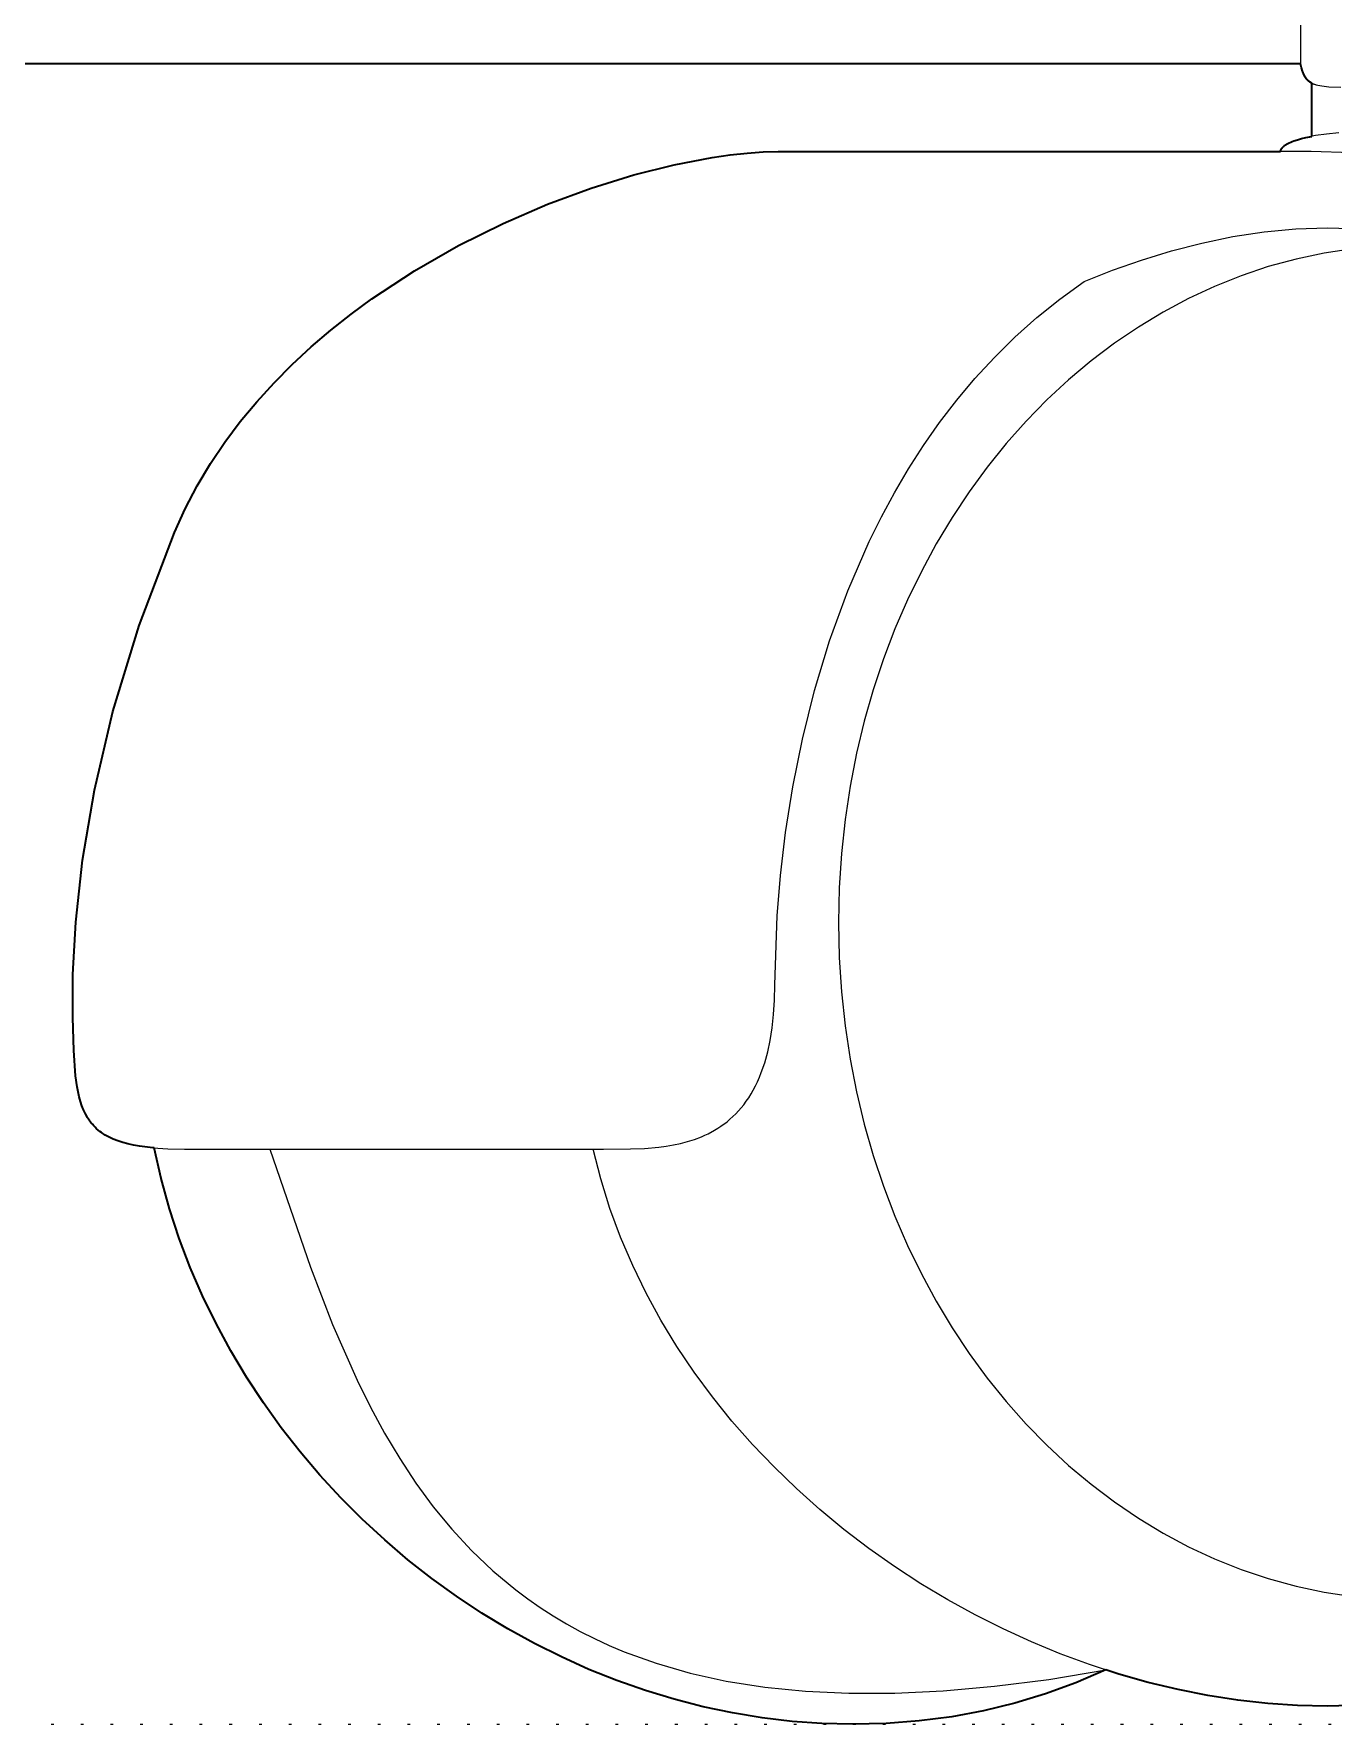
# Model space of a CAD drawing. Header units: millimetres. Extents: x 0 to 1842, y -1115 to 1018.
# Drawn here: x 536.2 to 584.3, y 0 to 62.6 of the extents above; entities that cross this region are included whole.
import ezdxf

# ---------------------------------------------------------------- set-up
doc = ezdxf.new("R2010")
doc.units = ezdxf.units.MM
doc.linetypes.add('Dots', pattern=[1, 0, -1])
doc.layers.add('Blocks', color=7, linetype='Continuous')
for name, color, linetype, lineweight, true_color in [('Blocks$Inner', 7, 'Continuous', 25, 0x007f00), ('Blocks$Outline', 7, 'Continuous', 35, 0xff3f3f), ('Groud', 7, 'Dots', 25, 0x243775)]:
    doc.layers.add(name, color=color, linetype=linetype, lineweight=lineweight, true_color=true_color)

# ---------------------------------------------------------------- blocks, each defined once
blk = doc.blocks.new('Oxford High Office Chair Front')
at = {"layer": 'Blocks$Inner'}
blk.add_line((583.476, 60.777), (583.476, 58.797), dxfattribs=at)
for points in [[(396.808, 61.481), (583.061, 61.481), (583.096, 61.338), (583.134, 61.212), (583.144, 61.183), (583.144, 61.183), (583.144, 61.182), (583.145, 61.181), (583.145, 61.18), (583.145, 61.179), (583.146, 61.178), (583.146, 61.177), (583.146, 61.177), (583.147, 61.176), (583.147, 61.175), (583.147, 61.174), (583.147, 61.173), (583.148, 61.172), (583.148, 61.171), (583.149, 61.17), (583.149, 61.17), (583.149, 61.168), (583.15, 61.167), (583.15, 61.167), (583.15, 61.166), (583.15, 61.165), (583.151, 61.164), (583.151, 61.164), (583.151, 61.162), (583.151, 61.161), (583.152, 61.161), (583.152, 61.16), (583.153, 61.159), (583.153, 61.158), (583.153, 61.157), (583.154, 61.156), (583.154, 61.156), (583.154, 61.155), (583.155, 61.154), (583.155, 61.153), (583.155, 61.152), (583.155, 61.151), (583.156, 61.15), (583.156, 61.149), (583.157, 61.148), (583.157, 61.148), (583.158, 61.147), (583.157, 61.146), (583.158, 61.145), (583.159, 61.144), (583.159, 61.144), (583.159, 61.142), (583.159, 61.142), (583.159, 61.141), (583.16, 61.14), (583.16, 61.139), (583.16, 61.138), (583.161, 61.138), (583.161, 61.136), (583.162, 61.136), (583.162, 61.135), (583.162, 61.134), (583.162, 61.134), (583.163, 61.132), (583.163, 61.132), (583.164, 61.13), (583.163, 61.13), (583.164, 61.129), (583.165, 61.128), (583.165, 61.127), (583.165, 61.126), (583.166, 61.126), (583.166, 61.125), (583.166, 61.125), (583.167, 61.124), (583.167, 61.122), (583.167, 61.122), (583.168, 61.121), (583.168, 61.12), (583.168, 61.119), (583.169, 61.118), (583.169, 61.117), (583.169, 61.117), (583.17, 61.115), (583.17, 61.115), (583.17, 61.114), (583.17, 61.114), (583.171, 61.113), (583.171, 61.112), (583.171, 61.111), (583.172, 61.11), (583.172, 61.109), (583.173, 61.108), (583.173, 61.107), (583.174, 61.107), (583.174, 61.106), (583.174, 61.105), (583.174, 61.104), (583.175, 61.103), (583.175, 61.103), (583.175, 61.102), (583.176, 61.102), (583.176, 61.1), (583.177, 61.1), (583.177, 61.099), (583.177, 61.098), (583.178, 61.097), (583.178, 61.096), (583.179, 61.096), (583.179, 61.095), (583.18, 61.094), (583.18, 61.093), (583.18, 61.092), (583.18, 61.091), (583.181, 61.091), (583.181, 61.09), (583.181, 61.089), (583.182, 61.089), (583.182, 61.088), (583.182, 61.087), (583.182, 61.086), (583.183, 61.085), (583.183, 61.084), (583.184, 61.084), (583.184, 61.083), (583.185, 61.082), (583.185, 61.081), (583.186, 61.081), (583.186, 61.08), (583.186, 61.079), (583.186, 61.078), (583.187, 61.078), (583.187, 61.077), (583.187, 61.076), (583.188, 61.075), (583.188, 61.074), (583.188, 61.073), (583.189, 61.073), (583.189, 61.073), (583.19, 61.071), (583.19, 61.071), (583.19, 61.07), (583.19, 61.069), (583.191, 61.068), (583.191, 61.068), (583.192, 61.066), (583.192, 61.066), (583.193, 61.065), (583.193, 61.064), (583.193, 61.063), (583.193, 61.062), (583.194, 61.062), (583.194, 61.061), (583.194, 61.06), (583.195, 61.06), (583.195, 61.059), (583.196, 61.058), (583.196, 61.058), (583.196, 61.057), (583.197, 61.056), (583.197, 61.055), (583.197, 61.055), (583.198, 61.053), (583.198, 61.053), (583.199, 61.052), (583.199, 61.052), (583.2, 61.051), (583.2, 61.05), (583.2, 61.05), (583.201, 61.048), (583.201, 61.048), (583.201, 61.047), (583.202, 61.046), (583.202, 61.046), (583.203, 61.045), (583.203, 61.044), (583.203, 61.043), (583.204, 61.042), (583.204, 61.042), (583.204, 61.041), (583.205, 61.04), (583.206, 61.039), (583.205, 61.039), (583.206, 61.038), (583.207, 61.037), (583.207, 61.037), (583.207, 61.036), (583.207, 61.035), (583.208, 61.035), (583.208, 61.034), (583.209, 61.033), (583.209, 61.032), (583.21, 61.031), (583.21, 61.031), (583.21, 61.03), (583.211, 61.029), (583.211, 61.029), (583.211, 61.028), (583.212, 61.027), (583.212, 61.026), (583.213, 61.026), (583.213, 61.025), (583.213, 61.024), (583.214, 61.024), (583.214, 61.023), (583.215, 61.022), (583.215, 61.021), (583.215, 61.021), (583.215, 61.02), (583.216, 61.02), (583.216, 61.019), (583.217, 61.018), (583.217, 61.017), (583.218, 61.017), (583.219, 61.016), (583.219, 61.015), (583.219, 61.014), (583.219, 61.013), (583.22, 61.013), (583.22, 61.012), (583.221, 61.012), (583.221, 61.011), (583.222, 61.01), (583.222, 61.009), (583.222, 61.009), (583.222, 61.008), (583.223, 61.007), (583.223, 61.006), (583.224, 61.006), (583.224, 61.005), (583.225, 61.005), (583.225, 61.004), (583.226, 61.003), (583.226, 61.002), (583.227, 61.002), (583.227, 61.001), (583.227, 61), (583.228, 61), (583.228, 60.999), (583.228, 60.998), (583.229, 60.998), (583.229, 60.997), (583.23, 60.996), (583.23, 60.995), (583.231, 60.995), (583.231, 60.994), (583.231, 60.994), (583.232, 60.992), (583.232, 60.992), (583.233, 60.991), (583.233, 60.991), (583.233, 60.99), (583.234, 60.989), (583.234, 60.989), (583.235, 60.988), (583.235, 60.988), (583.236, 60.987), (583.236, 60.986), (583.237, 60.985), (583.237, 60.984), (583.238, 60.984), (583.238, 60.983), (583.238, 60.983), (583.238, 60.982), (583.239, 60.981), (583.239, 60.981), (583.24, 60.98), (583.241, 60.979), (583.241, 60.979), (583.241, 60.978), (583.241, 60.977), (583.242, 60.977), (583.243, 60.976), (583.243, 60.975), (583.244, 60.975), (583.244, 60.974), (583.244, 60.973), (583.245, 60.973), (583.245, 60.972), (583.245, 60.972), (583.246, 60.971), (583.246, 60.97), (583.247, 60.969), (583.247, 60.969), (583.247, 60.968), (583.248, 60.968), (583.249, 60.967), (583.249, 60.966), (583.249, 60.965), (583.249, 60.965), (583.25, 60.964), (583.251, 60.964), (583.252, 60.963), (583.252, 60.962), (583.252, 60.961), (583.253, 60.961), (583.253, 60.96), (583.253, 60.96), (583.254, 60.959), (583.254, 60.958), (583.255, 60.958), (583.255, 60.957), (583.256, 60.957), (583.256, 60.956), (583.257, 60.956), (583.257, 60.954), (583.257, 60.954), (583.258, 60.954), (583.258, 60.953), (583.259, 60.952), (583.259, 60.951), (583.26, 60.951), (583.26, 60.95), (583.261, 60.95), (583.261, 60.949), (583.262, 60.948), (583.262, 60.948), (583.263, 60.947), (583.263, 60.946), (583.263, 60.946), (583.264, 60.945), (583.264, 60.945), (583.265, 60.944), (583.265, 60.943), (583.266, 60.942), (583.267, 60.942), (583.267, 60.942), (583.268, 60.941), (583.268, 60.94), (583.268, 60.94), (583.269, 60.939), (583.269, 60.938), (583.269, 60.938), (583.27, 60.937), (583.271, 60.937), (583.271, 60.936), (583.272, 60.935), (583.272, 60.935), (583.272, 60.934), (583.273, 60.934), (583.273, 60.933), (583.274, 60.933), (583.274, 60.932), (583.275, 60.931), (583.275, 60.93), (583.275, 60.93), (583.276, 60.929), (583.276, 60.928), (583.277, 60.928), (583.278, 60.927), (583.278, 60.927), (583.279, 60.926), (583.279, 60.926), (583.28, 60.925), (583.28, 60.925), (583.281, 60.924), (583.281, 60.923), (583.281, 60.923), (583.282, 60.922), (583.283, 60.922), (583.283, 60.921), (583.283, 60.92), (583.284, 60.92), (583.284, 60.919), (583.285, 60.919), (583.285, 60.918), (583.286, 60.917), (583.286, 60.917), (583.287, 60.916), (583.287, 60.916), (583.288, 60.915), (583.288, 60.915), (583.289, 60.914), (583.29, 60.914), (583.29, 60.913), (583.29, 60.912), (583.291, 60.911), (583.291, 60.911), (583.291, 60.91), (583.292, 60.91), (583.293, 60.91), (583.294, 60.909), (583.294, 60.908), (583.295, 60.907), (583.295, 60.907), (583.295, 60.906), (583.296, 60.906), (583.297, 60.906), (583.297, 60.904), (583.297, 60.904), (583.298, 60.903), (583.298, 60.903), (583.299, 60.903), (583.299, 60.902), (583.3, 60.901), (583.301, 60.9), (583.301, 60.9), (583.302, 60.899), (583.302, 60.899), (583.302, 60.898), (583.303, 60.897), (583.304, 60.897), (583.304, 60.896), (583.305, 60.896), (583.305, 60.896), (583.305, 60.895), (583.306, 60.895), (583.306, 60.894), (583.307, 60.893), (583.307, 60.893), (583.308, 60.893), (583.309, 60.892), (583.309, 60.891), (583.312, 60.889), (583.312, 60.889), (583.313, 60.888), (583.313, 60.888), (583.314, 60.887), (583.314, 60.886), (583.315, 60.886), (583.315, 60.885), (583.315, 60.885), (583.316, 60.884), (583.317, 60.884), (583.317, 60.883), (583.318, 60.882), (583.318, 60.882), (583.319, 60.881), (583.319, 60.881), (583.32, 60.88), (583.32, 60.88), (583.321, 60.879), (583.321, 60.878), (583.322, 60.878), (583.323, 60.877), (583.323, 60.877), (583.324, 60.877), (583.324, 60.876), (583.325, 60.875), (583.326, 60.875), (583.326, 60.874), (583.326, 60.874), (583.327, 60.873), (583.328, 60.873), (583.328, 60.872), (583.328, 60.872), (583.329, 60.871), (583.33, 60.87), (583.33, 60.87), (583.331, 60.87), (583.332, 60.869), (583.332, 60.868), (583.333, 60.868), (583.333, 60.867), (583.334, 60.867), (583.334, 60.866), (583.335, 60.866), (583.336, 60.865), (583.337, 60.863), (583.338, 60.863), (583.338, 60.863), (583.339, 60.862), (583.34, 60.861), (583.34, 60.861), (583.341, 60.86), (583.341, 60.859), (583.342, 60.859), (583.343, 60.859), (583.343, 60.858), (583.344, 60.857), (583.344, 60.857), (583.345, 60.857), (583.346, 60.856), (583.346, 60.855), (583.347, 60.855), (583.347, 60.855), (583.348, 60.854), (583.348, 60.854), (583.349, 60.853), (583.349, 60.852), (583.35, 60.852), (583.351, 60.851), (583.351, 60.851), (583.352, 60.851), (583.352, 60.85), (583.353, 60.85), (583.354, 60.849), (583.354, 60.849), (583.355, 60.848), (583.355, 60.848), (583.356, 60.847), (583.357, 60.847), (583.357, 60.846), (583.358, 60.846), (583.358, 60.845), (583.359, 60.844), (583.359, 60.844), (583.36, 60.844), (583.361, 60.843), (583.361, 60.843), (583.362, 60.842), (583.363, 60.842), (583.363, 60.841), (583.364, 60.841), (583.364, 60.84), (583.365, 60.84), (583.366, 60.84), (583.366, 60.839), (583.367, 60.838), (583.367, 60.838), (583.368, 60.837), (583.378, 60.83), (583.378, 60.829), (583.379, 60.829), (583.38, 60.828), (583.38, 60.828), (583.381, 60.828), (583.381, 60.827), (583.382, 60.826), (583.383, 60.826), (583.383, 60.825), (583.384, 60.825), (583.384, 60.825), (583.386, 60.824), (583.386, 60.823), (583.387, 60.823), (583.387, 60.823), (583.388, 60.822), (583.388, 60.822), (583.389, 60.821), (583.39, 60.821), (583.39, 60.82), (583.391, 60.82), (583.392, 60.82), (583.392, 60.819), (583.393, 60.819), (583.394, 60.818), (583.394, 60.818), (583.395, 60.817), (583.395, 60.817), (583.396, 60.817), (583.397, 60.816), (583.398, 60.816), (583.398, 60.815), (583.399, 60.815), (583.399, 60.814), (583.4, 60.814), (583.401, 60.813), (583.401, 60.813), (583.402, 60.812), (583.403, 60.812), (583.403, 60.811), (583.404, 60.811), (583.404, 60.811), (583.405, 60.81), (583.406, 60.81), (583.407, 60.809), (583.407, 60.809), (583.408, 60.808), (583.408, 60.808), (583.409, 60.807), (583.41, 60.807), (583.411, 60.806), (583.411, 60.806), (583.412, 60.806), (583.412, 60.805), (583.413, 60.805), (583.414, 60.804), (583.415, 60.804), (583.415, 60.804), (583.416, 60.803), (583.416, 60.802), (583.417, 60.802), (583.418, 60.802), (583.418, 60.802), (583.419, 60.801), (583.42, 60.8), (583.42, 60.8), (583.421, 60.8), (583.422, 60.799), (583.423, 60.799), (583.423, 60.798), (583.424, 60.798), (583.425, 60.798), (583.426, 60.797), (583.426, 60.797), (583.427, 60.796), (583.427, 60.796), (583.428, 60.795), (583.429, 60.795), (583.43, 60.795), (583.43, 60.794), (583.431, 60.794), (583.432, 60.794), (583.432, 60.793), (583.433, 60.792), (583.434, 60.792), (583.434, 60.792), (583.435, 60.792), (583.436, 60.791), (583.437, 60.791), (583.437, 60.79), (583.438, 60.79), (583.439, 60.79), (583.439, 60.789), (583.44, 60.788), (583.44, 60.788), (583.441, 60.787), (583.442, 60.787), (583.443, 60.787), (583.443, 60.787), (583.444, 60.786), (583.445, 60.786), (583.445, 60.785), (583.446, 60.785), (583.447, 60.784), (583.448, 60.784), (583.448, 60.784), (583.449, 60.783), (583.45, 60.783), (583.451, 60.782), (583.451, 60.782), (583.452, 60.781), (583.453, 60.781), (583.453, 60.781), (583.454, 60.78), (583.455, 60.78), (583.456, 60.78), (583.456, 60.78), (583.457, 60.779), (583.458, 60.779), (583.459, 60.778), (583.46, 60.777), (583.46, 60.777), (583.461, 60.777), (583.461, 60.777), (583.462, 60.776), (583.463, 60.776), (583.463, 60.776), (583.464, 60.775), (583.465, 60.774), (583.466, 60.774), (583.467, 60.774), (583.467, 60.773), (583.468, 60.773), (583.469, 60.773), (583.47, 60.772), (583.471, 60.772), (583.471, 60.771), (583.472, 60.771), (583.472, 60.771), (583.473, 60.77), (583.474, 60.77), (583.475, 60.77), (583.475, 60.769), (583.477, 60.769), (583.477, 60.768), (583.478, 60.768), (583.479, 60.768), (583.479, 60.767), (583.48, 60.767), (583.481, 60.767), (583.482, 60.766), (583.482, 60.766), (583.483, 60.765), (583.483, 60.765), (583.485, 60.765), (583.485, 60.765), (583.486, 60.764), (583.487, 60.764), (583.488, 60.763), (583.488, 60.763), (583.489, 60.762), (583.49, 60.762), (583.491, 60.762), (583.492, 60.761), (583.492, 60.761), (583.493, 60.761), (583.494, 60.761), (583.494, 60.76), (583.495, 60.76), (583.496, 60.76), (583.497, 60.759), (583.498, 60.758), (583.499, 60.758), (583.499, 60.757), (583.5, 60.757), (583.501, 60.757), (583.502, 60.757), (583.502, 60.757), (583.503, 60.756), (583.504, 60.756), (583.505, 60.755), (583.506, 60.755), (583.506, 60.754), (583.507, 60.754), (583.508, 60.754), (583.509, 60.753), (583.51, 60.753), (583.51, 60.753), (583.511, 60.753), (583.512, 60.752), (583.513, 60.752), (583.513, 60.751), (583.514, 60.751), (583.515, 60.751), (583.516, 60.75), (583.517, 60.75), (583.518, 60.75), (583.518, 60.749), (583.519, 60.749), (583.52, 60.749), (583.521, 60.748), (583.522, 60.748), (583.522, 60.748), (583.523, 60.747), (583.524, 60.747), (583.525, 60.746), (583.525, 60.746), (583.527, 60.746), (583.527, 60.746), (583.528, 60.745), (583.529, 60.745), (583.53, 60.745), (583.531, 60.744), (583.532, 60.744), (583.532, 60.744), (583.533, 60.743), (583.54, 60.741), (583.54, 60.74), (583.542, 60.74), (583.542, 60.739), (583.543, 60.739), (583.544, 60.739), (583.545, 60.739), (583.546, 60.738), (583.546, 60.738), (583.553, 60.736), (583.554, 60.735), (583.555, 60.735), (583.556, 60.734), (583.557, 60.734), (583.558, 60.734), (583.558, 60.733), (583.559, 60.733), (583.56, 60.733), (583.561, 60.732), (583.562, 60.732), (583.563, 60.732), (583.564, 60.731), (583.564, 60.731), (583.565, 60.731), (583.566, 60.731), (583.567, 60.73), (583.568, 60.73), (583.569, 60.73), (583.57, 60.729), (583.57, 60.729), (583.571, 60.729), (583.572, 60.729), (583.573, 60.728), (583.574, 60.728), (583.575, 60.727), (583.576, 60.727), (583.576, 60.727), (583.578, 60.727), (583.578, 60.726), (583.579, 60.726), (583.58, 60.726), (583.581, 60.725), (583.596, 60.72), (583.603, 60.718), (583.604, 60.718), (583.605, 60.717), (583.606, 60.717), (583.606, 60.717), (583.607, 60.717), (583.608, 60.716), (583.609, 60.716), (583.61, 60.716), (583.64, 60.707), (583.704, 60.691), (583.774, 60.677), (583.849, 60.664), (583.929, 60.654), (584.108, 60.636), (584.548, 60.619)], [(583.061, 81.4), (583.061, 61.481)], [(584.475, 58.931), (584.024, 58.882), (583.616, 58.824), (583.255, 58.755), (583.095, 58.717), (582.947, 58.675), (582.813, 58.631), (582.752, 58.608), (582.695, 58.584), (582.641, 58.559), (582.591, 58.534), (582.545, 58.508), (582.523, 58.494), (582.503, 58.48), (582.483, 58.467), (582.465, 58.453), (582.462, 58.451), (582.46, 58.449), (582.458, 58.448), (582.456, 58.446), (582.453, 58.444), (582.451, 58.442), (582.449, 58.44), (582.447, 58.438), (582.43, 58.424), (582.401, 58.395), (582.394, 58.387), (582.392, 58.385), (582.39, 58.383), (582.389, 58.382), (582.387, 58.379), (582.375, 58.364), (582.369, 58.356), (582.368, 58.354), (582.367, 58.353), (582.365, 58.351), (582.364, 58.349), (582.361, 58.345), (582.36, 58.343), (582.358, 58.341), (582.357, 58.339), (582.356, 58.337), (582.355, 58.335), (582.354, 58.333), (582.349, 58.325), (582.345, 58.317), (582.344, 58.315), (582.343, 58.313), (582.342, 58.311), (582.34, 58.309), (582.337, 58.301), (582.33, 58.285), (582.324, 58.268), (582.319, 58.251), (582.318, 58.243), (582.317, 58.241), (582.317, 58.239), (582.316, 58.237), (582.316, 58.235)], [(584.951, 58.188), (583.459, 58.235), (563.716, 58.235), (563.16, 58.221), (562.567, 58.181), (561.939, 58.114), (561.279, 58.02), (559.873, 57.749), (558.373, 57.37), (556.802, 56.883), (555.181, 56.284), (553.536, 55.575), (551.888, 54.755), (550.261, 53.823), (548.677, 52.78), (547.909, 52.215), (547.159, 51.623), (546.432, 51.002), (545.731, 50.353), (545.057, 49.676), (544.414, 48.97), (543.805, 48.235), (543.232, 47.472), (542.699, 46.68), (542.208, 45.859), (541.763, 45.009), (541.365, 44.131), (540.059, 40.683), (539.089, 37.497), (538.408, 34.593), (537.966, 31.99), (537.716, 29.705), (537.611, 27.758), (537.601, 26.168), (537.64, 24.953), (537.709, 24.014), (537.766, 23.605), (537.802, 23.415), (537.844, 23.233), (537.891, 23.062), (537.945, 22.899), (538.006, 22.745), (538.074, 22.6), (538.15, 22.464), (538.156, 22.456), (538.156, 22.454), (538.158, 22.452), (538.159, 22.449), (538.16, 22.448), (538.162, 22.445), (538.163, 22.444), (538.164, 22.441), (538.166, 22.44), (538.171, 22.431), (538.172, 22.429), (538.174, 22.427), (538.175, 22.425), (538.176, 22.423), (538.181, 22.415), (538.183, 22.413), (538.184, 22.411), (538.185, 22.409), (538.187, 22.407), (538.188, 22.405), (538.189, 22.403), (538.19, 22.401), (538.192, 22.399), (538.213, 22.367), (538.235, 22.336), (538.258, 22.305), (538.259, 22.303), (538.26, 22.302), (538.262, 22.3), (538.263, 22.298), (538.265, 22.296), (538.266, 22.294), (538.268, 22.292), (538.269, 22.29), (538.27, 22.288), (538.272, 22.287), (538.273, 22.284), (538.275, 22.283), (538.276, 22.281), (538.278, 22.279), (538.279, 22.277), (538.281, 22.275), (538.282, 22.274), (538.284, 22.271), (538.285, 22.27), (538.286, 22.268), (538.288, 22.266), (538.29, 22.264), (538.291, 22.262), (538.292, 22.26), (538.294, 22.259), (538.296, 22.257), (538.297, 22.255), (538.298, 22.253), (538.299, 22.251), (538.301, 22.249), (538.303, 22.248), (538.304, 22.246), (538.306, 22.244), (538.307, 22.242), (538.309, 22.24), (538.31, 22.238), (538.312, 22.237), (538.314, 22.234), (538.315, 22.233), (538.316, 22.231), (538.318, 22.229), (538.319, 22.227), (538.321, 22.226), (538.323, 22.224), (538.324, 22.222), (538.326, 22.22), (538.327, 22.218), (538.329, 22.216), (538.378, 22.159), (538.405, 22.132), (538.431, 22.105), (538.486, 22.052), (538.544, 22.001), (538.604, 21.952), (538.667, 21.906), (538.801, 21.817), (538.872, 21.776), (538.946, 21.737), (539.103, 21.664), (539.272, 21.598), (539.453, 21.538), (539.648, 21.487), (539.856, 21.441), (540.079, 21.402), (540.568, 21.344), (541.12, 21.309), (541.737, 21.298), (557.258, 21.298), (558.252, 21.303), (558.776, 21.323), (559.308, 21.369), (559.575, 21.405), (559.841, 21.45), (560.105, 21.506), (560.367, 21.575), (560.625, 21.656), (560.878, 21.753), (561.003, 21.807), (561.126, 21.865), (561.368, 21.995), (561.485, 22.067), (561.602, 22.143), (561.828, 22.31), (561.937, 22.401), (562.044, 22.498), (562.149, 22.6), (562.25, 22.708), (562.349, 22.822), (562.446, 22.941), (562.539, 23.067), (562.629, 23.198), (562.716, 23.337), (562.799, 23.481), (562.879, 23.633), (562.955, 23.791), (563.029, 23.956), (563.097, 24.128), (563.222, 24.495), (563.332, 24.892), (563.423, 25.32), (563.495, 25.781), (563.548, 26.276), (563.581, 26.806), (563.592, 27.373), (563.68, 29.936), (563.805, 31.425), (563.996, 33.023), (564.264, 34.713), (564.618, 36.472), (565.068, 38.28), (565.624, 40.118), (566.295, 41.964), (567.092, 43.799), (567.54, 44.705), (568.024, 45.601), (568.543, 46.485), (569.1, 47.352), (569.695, 48.201), (570.331, 49.03), (571.007, 49.835), (571.726, 50.614), (572.488, 51.365), (573.295, 52.085), (574.148, 52.772), (575.048, 53.423), (576.098, 53.838), (577.178, 54.218), (578.284, 54.557), (579.411, 54.848), (580.556, 55.084), (581.714, 55.261), (582.88, 55.372), (584.051, 55.41), (585.335, 55.375)], [(585.335, 0.7), (584.051, 0.665), (582.95, 0.69), (581.845, 0.766), (580.738, 0.89), (579.63, 1.062), (578.525, 1.281), (577.424, 1.546), (576.329, 1.857), (575.242, 2.211), (574.164, 2.608), (573.099, 3.047), (572.049, 3.527), (571.014, 4.047), (569.998, 4.606), (569.002, 5.203), (568.028, 5.836), (567.079, 6.506), (566.156, 7.211), (565.262, 7.95), (564.398, 8.722), (563.567, 9.525), (562.77, 10.36), (562.01, 11.224), (561.289, 12.118), (560.608, 13.04), (559.971, 13.988), (559.378, 14.962), (558.831, 15.962), (558.334, 16.985), (557.887, 18.031), (557.494, 19.1), (557.155, 20.189), (556.874, 21.298)], [(585.001, 54.635), (583.939, 54.476), (582.894, 54.255), (581.867, 53.975), (580.86, 53.637), (579.874, 53.243), (578.91, 52.794), (577.971, 52.291), (577.056, 51.738), (576.167, 51.134), (575.306, 50.481), (574.474, 49.782), (573.673, 49.037), (572.903, 48.249), (572.166, 47.419), (571.463, 46.548), (570.796, 45.637), (570.167, 44.69), (569.575, 43.707), (569.023, 42.689), (568.512, 41.639), (568.043, 40.557), (567.618, 39.446), (567.238, 38.307), (566.905, 37.142), (566.619, 35.952), (566.382, 34.738), (566.195, 33.503), (566.06, 32.248), (565.979, 30.974), (565.951, 29.683), (565.979, 28.393), (566.06, 27.119), (566.195, 25.863), (566.382, 24.628), (566.619, 23.415), (566.905, 22.224), (567.238, 21.059), (567.618, 19.919), (568.043, 18.808), (568.512, 17.727), (569.023, 16.677), (569.575, 15.659), (570.167, 14.676), (570.796, 13.728), (571.463, 12.818), (572.166, 11.947), (572.902, 11.116), (573.673, 10.328), (574.474, 9.583), (575.306, 8.884), (576.167, 8.231), (577.056, 7.627), (577.971, 7.074), (578.91, 6.571), (579.874, 6.122), (580.86, 5.728), (581.867, 5.39), (582.894, 5.11), (583.939, 4.889), (585.001, 4.729)], [(544.904, 21.298), (546.404, 16.926), (547.224, 14.797), (548.13, 12.739), (548.623, 11.744), (549.148, 10.775), (549.708, 9.835), (550.306, 8.927), (550.948, 8.054), (551.635, 7.219), (552.371, 6.426), (553.16, 5.675), (554.005, 4.972), (554.451, 4.638), (554.911, 4.318), (555.387, 4.01), (555.88, 3.716), (556.389, 3.436), (556.916, 3.17), (557.46, 2.919), (558.022, 2.683), (559.202, 2.256), (560.46, 1.894), (561.799, 1.599), (563.222, 1.374), (564.734, 1.222), (566.337, 1.146), (568.036, 1.149), (569.833, 1.233), (571.732, 1.402), (573.737, 1.659), (575.853, 2.012), (574.738, 1.531), (573.615, 1.121), (572.477, 0.776), (571.321, 0.495), (570.144, 0.278), (568.944, 0.123), (567.716, 0.031), (566.455, 0), (565.342, 0.027), (564.233, 0.105), (563.129, 0.236), (562.033, 0.416), (560.945, 0.645), (559.868, 0.923), (558.803, 1.247), (557.752, 1.617), (556.716, 2.031), (555.696, 2.49), (554.694, 2.99), (553.713, 3.531), (552.752, 4.114), (551.814, 4.735), (550.901, 5.394), (550.014, 6.09), (549.154, 6.822), (548.323, 7.588), (547.523, 8.388), (546.755, 9.221), (546.021, 10.084), (545.322, 10.978), (544.66, 11.902), (544.037, 12.853), (543.452, 13.831), (542.91, 14.835), (542.411, 15.864), (541.956, 16.917), (541.548, 17.991), (541.187, 19.088), (540.875, 20.205), (540.615, 21.341)]]:
    blk.add_lwpolyline(points, dxfattribs=at)
at = {"layer": 'Blocks$Outline'}
for points in [[(583.476, 60.769), (583.475, 60.769), (583.475, 60.77), (583.474, 60.77), (583.473, 60.77), (583.472, 60.771), (583.472, 60.771), (583.471, 60.771), (583.471, 60.772), (583.47, 60.772), (583.469, 60.773), (583.468, 60.773), (583.467, 60.773), (583.467, 60.774), (583.466, 60.774), (583.465, 60.774), (583.464, 60.775), (583.463, 60.776), (583.463, 60.776), (583.462, 60.776), (583.461, 60.777), (583.461, 60.777), (583.46, 60.777), (583.46, 60.777), (583.459, 60.778), (583.458, 60.779), (583.457, 60.779), (583.456, 60.78), (583.456, 60.78), (583.455, 60.78), (583.454, 60.78), (583.453, 60.781), (583.453, 60.781), (583.452, 60.781), (583.451, 60.782), (583.451, 60.782), (583.45, 60.783), (583.449, 60.783), (583.448, 60.784), (583.448, 60.784), (583.447, 60.784), (583.446, 60.785), (583.445, 60.785), (583.445, 60.786), (583.444, 60.786), (583.443, 60.787), (583.443, 60.787), (583.442, 60.787), (583.441, 60.787), (583.44, 60.788), (583.44, 60.788), (583.439, 60.789), (583.439, 60.79), (583.438, 60.79), (583.437, 60.79), (583.437, 60.791), (583.436, 60.791), (583.435, 60.792), (583.434, 60.792), (583.434, 60.792), (583.433, 60.792), (583.432, 60.793), (583.432, 60.794), (583.431, 60.794), (583.43, 60.794), (583.43, 60.795), (583.429, 60.795), (583.428, 60.795), (583.427, 60.796), (583.427, 60.796), (583.426, 60.797), (583.426, 60.797), (583.425, 60.798), (583.424, 60.798), (583.423, 60.798), (583.423, 60.799), (583.422, 60.799), (583.421, 60.8), (583.42, 60.8), (583.42, 60.8), (583.419, 60.801), (583.418, 60.802), (583.418, 60.802), (583.417, 60.802), (583.416, 60.802), (583.416, 60.803), (583.415, 60.804), (583.415, 60.804), (583.414, 60.804), (583.413, 60.805), (583.412, 60.805), (583.412, 60.806), (583.411, 60.806), (583.411, 60.806), (583.41, 60.807), (583.409, 60.807), (583.408, 60.808), (583.408, 60.808), (583.407, 60.809), (583.407, 60.809), (583.406, 60.81), (583.405, 60.81), (583.404, 60.811), (583.404, 60.811), (583.403, 60.811), (583.403, 60.812), (583.402, 60.812), (583.401, 60.813), (583.401, 60.813), (583.4, 60.814), (583.399, 60.814), (583.399, 60.815), (583.398, 60.815), (583.398, 60.816), (583.397, 60.816), (583.396, 60.817), (583.395, 60.817), (583.395, 60.817), (583.394, 60.818), (583.394, 60.818), (583.393, 60.819), (583.392, 60.819), (583.392, 60.82), (583.391, 60.82), (583.39, 60.82), (583.39, 60.821), (583.389, 60.821), (583.388, 60.822), (583.388, 60.822), (583.387, 60.823), (583.387, 60.823), (583.386, 60.823), (583.386, 60.824), (583.384, 60.825), (583.384, 60.825), (583.383, 60.825), (583.383, 60.826), (583.382, 60.826), (583.381, 60.827), (583.381, 60.828), (583.38, 60.828), (583.38, 60.828), (583.379, 60.829), (583.378, 60.829), (583.378, 60.83), (583.368, 60.837), (583.367, 60.838), (583.367, 60.838), (583.366, 60.839), (583.366, 60.84), (583.365, 60.84), (583.364, 60.84), (583.364, 60.841), (583.363, 60.841), (583.363, 60.842), (583.362, 60.842), (583.361, 60.843), (583.361, 60.843), (583.36, 60.844), (583.359, 60.844), (583.359, 60.844), (583.358, 60.845), (583.358, 60.846), (583.357, 60.846), (583.357, 60.847), (583.356, 60.847), (583.355, 60.848), (583.355, 60.848), (583.354, 60.849), (583.354, 60.849), (583.353, 60.85), (583.352, 60.85), (583.352, 60.851), (583.351, 60.851), (583.351, 60.851), (583.35, 60.852), (583.349, 60.852), (583.349, 60.853), (583.348, 60.854), (583.348, 60.854), (583.347, 60.855), (583.347, 60.855), (583.346, 60.855), (583.346, 60.856), (583.345, 60.857), (583.344, 60.857), (583.344, 60.857), (583.343, 60.858), (583.343, 60.859), (583.342, 60.859), (583.341, 60.859), (583.341, 60.86), (583.34, 60.861), (583.34, 60.861), (583.339, 60.862), (583.338, 60.863), (583.338, 60.863), (583.337, 60.863), (583.336, 60.865), (583.335, 60.866), (583.334, 60.866), (583.334, 60.867), (583.333, 60.867), (583.333, 60.868), (583.332, 60.868), (583.332, 60.869), (583.331, 60.87), (583.33, 60.87), (583.33, 60.87), (583.329, 60.871), (583.328, 60.872), (583.328, 60.872), (583.328, 60.873), (583.327, 60.873), (583.326, 60.874), (583.326, 60.874), (583.326, 60.875), (583.325, 60.875), (583.324, 60.876), (583.324, 60.877), (583.323, 60.877), (583.323, 60.877), (583.322, 60.878), (583.321, 60.878), (583.321, 60.879), (583.32, 60.88), (583.32, 60.88), (583.319, 60.881), (583.319, 60.881), (583.318, 60.882), (583.318, 60.882), (583.317, 60.883), (583.317, 60.884), (583.316, 60.884), (583.315, 60.885), (583.315, 60.885), (583.315, 60.886), (583.314, 60.886), (583.314, 60.887), (583.313, 60.888), (583.313, 60.888), (583.312, 60.889), (583.312, 60.889), (583.309, 60.891), (583.309, 60.892), (583.308, 60.893), (583.307, 60.893), (583.307, 60.893), (583.306, 60.894), (583.306, 60.895), (583.305, 60.895), (583.305, 60.896), (583.305, 60.896), (583.304, 60.896), (583.304, 60.897), (583.303, 60.897), (583.302, 60.898), (583.302, 60.899), (583.302, 60.899), (583.301, 60.9), (583.301, 60.9), (583.3, 60.901), (583.299, 60.902), (583.299, 60.903), (583.298, 60.903), (583.298, 60.903), (583.297, 60.904), (583.297, 60.904), (583.297, 60.906), (583.296, 60.906), (583.295, 60.906), (583.295, 60.907), (583.295, 60.907), (583.294, 60.908), (583.294, 60.909), (583.293, 60.91), (583.292, 60.91), (583.291, 60.91), (583.291, 60.911), (583.291, 60.911), (583.29, 60.912), (583.29, 60.913), (583.29, 60.914), (583.289, 60.914), (583.288, 60.915), (583.288, 60.915), (583.287, 60.916), (583.287, 60.916), (583.286, 60.917), (583.286, 60.917), (583.285, 60.918), (583.285, 60.919), (583.284, 60.919), (583.284, 60.92), (583.283, 60.92), (583.283, 60.921), (583.283, 60.922), (583.282, 60.922), (583.281, 60.923), (583.281, 60.923), (583.281, 60.924), (583.28, 60.925), (583.28, 60.925), (583.279, 60.926), (583.279, 60.926), (583.278, 60.927), (583.278, 60.927), (583.277, 60.928), (583.276, 60.928), (583.276, 60.929), (583.275, 60.93), (583.275, 60.93), (583.275, 60.931), (583.274, 60.932), (583.274, 60.933), (583.273, 60.933), (583.273, 60.934), (583.272, 60.934), (583.272, 60.935), (583.272, 60.935), (583.271, 60.936), (583.271, 60.937), (583.27, 60.937), (583.269, 60.938), (583.269, 60.938), (583.269, 60.939), (583.268, 60.94), (583.268, 60.94), (583.268, 60.941), (583.267, 60.942), (583.267, 60.942), (583.266, 60.942), (583.265, 60.943), (583.265, 60.944), (583.264, 60.945), (583.264, 60.945), (583.263, 60.946), (583.263, 60.946), (583.263, 60.947), (583.262, 60.948), (583.262, 60.948), (583.261, 60.949), (583.261, 60.95), (583.26, 60.95), (583.26, 60.951), (583.259, 60.951), (583.259, 60.952), (583.258, 60.953), (583.258, 60.954), (583.257, 60.954), (583.257, 60.954), (583.257, 60.956), (583.256, 60.956), (583.256, 60.957), (583.255, 60.957), (583.255, 60.958), (583.254, 60.958), (583.254, 60.959), (583.253, 60.96), (583.253, 60.96), (583.253, 60.961), (583.252, 60.961), (583.252, 60.962), (583.252, 60.963), (583.251, 60.964), (583.25, 60.964), (583.249, 60.965), (583.249, 60.965), (583.249, 60.966), (583.249, 60.967), (583.248, 60.968), (583.247, 60.968), (583.247, 60.969), (583.247, 60.969), (583.246, 60.97), (583.246, 60.971), (583.245, 60.972), (583.245, 60.972), (583.245, 60.973), (583.244, 60.973), (583.244, 60.974), (583.244, 60.975), (583.243, 60.975), (583.243, 60.976), (583.242, 60.977), (583.241, 60.977), (583.241, 60.978), (583.241, 60.979), (583.241, 60.979), (583.24, 60.98), (583.239, 60.981), (583.239, 60.981), (583.238, 60.982), (583.238, 60.983), (583.238, 60.983), (583.238, 60.984), (583.237, 60.984), (583.237, 60.985), (583.236, 60.986), (583.236, 60.987), (583.235, 60.988), (583.235, 60.988), (583.234, 60.989), (583.234, 60.989), (583.233, 60.99), (583.233, 60.991), (583.233, 60.991), (583.232, 60.992), (583.232, 60.992), (583.231, 60.994), (583.231, 60.994), (583.231, 60.995), (583.23, 60.995), (583.23, 60.996), (583.229, 60.997), (583.229, 60.998), (583.228, 60.998), (583.228, 60.999), (583.228, 61), (583.227, 61), (583.227, 61.001), (583.227, 61.002), (583.226, 61.002), (583.226, 61.003), (583.225, 61.004), (583.225, 61.005), (583.224, 61.005), (583.224, 61.006), (583.223, 61.006), (583.223, 61.007), (583.222, 61.008), (583.222, 61.009), (583.222, 61.009), (583.222, 61.01), (583.221, 61.011), (583.221, 61.012), (583.22, 61.012), (583.22, 61.013), (583.219, 61.013), (583.219, 61.014), (583.219, 61.015), (583.219, 61.016), (583.218, 61.017), (583.217, 61.017), (583.217, 61.018), (583.216, 61.019), (583.216, 61.02), (583.215, 61.02), (583.215, 61.021), (583.215, 61.021), (583.215, 61.022), (583.214, 61.023), (583.214, 61.024), (583.213, 61.024), (583.213, 61.025), (583.213, 61.026), (583.212, 61.026), (583.212, 61.027), (583.211, 61.028), (583.211, 61.029), (583.211, 61.029), (583.21, 61.03), (583.21, 61.031), (583.21, 61.031), (583.209, 61.032), (583.209, 61.033), (583.208, 61.034), (583.208, 61.035), (583.207, 61.035), (583.207, 61.036), (583.207, 61.037), (583.207, 61.037), (583.206, 61.038), (583.205, 61.039), (583.206, 61.039), (583.205, 61.04), (583.204, 61.041), (583.204, 61.042), (583.204, 61.042), (583.203, 61.043), (583.203, 61.044), (583.203, 61.045), (583.202, 61.046), (583.202, 61.046), (583.201, 61.047), (583.201, 61.048), (583.201, 61.048), (583.2, 61.05), (583.2, 61.05), (583.2, 61.051), (583.199, 61.052), (583.199, 61.052), (583.198, 61.053), (583.198, 61.053), (583.197, 61.055), (583.197, 61.055), (583.197, 61.056), (583.196, 61.057), (583.196, 61.058), (583.196, 61.058), (583.195, 61.059), (583.195, 61.06), (583.194, 61.06), (583.194, 61.061), (583.194, 61.062), (583.193, 61.062), (583.193, 61.063), (583.193, 61.064), (583.193, 61.065), (583.192, 61.066), (583.192, 61.066), (583.191, 61.068), (583.191, 61.068), (583.19, 61.069), (583.19, 61.07), (583.19, 61.071), (583.19, 61.071), (583.189, 61.073), (583.189, 61.073), (583.188, 61.073), (583.188, 61.074), (583.188, 61.075), (583.187, 61.076), (583.187, 61.077), (583.187, 61.078), (583.186, 61.078), (583.186, 61.079), (583.186, 61.08), (583.186, 61.081), (583.185, 61.081), (583.185, 61.082), (583.184, 61.083), (583.184, 61.084), (583.183, 61.084), (583.183, 61.085), (583.182, 61.086), (583.182, 61.087), (583.182, 61.088), (583.182, 61.089), (583.181, 61.089), (583.181, 61.09), (583.181, 61.091), (583.18, 61.091), (583.18, 61.092), (583.18, 61.093), (583.18, 61.094), (583.179, 61.095), (583.179, 61.096), (583.178, 61.096), (583.178, 61.097), (583.177, 61.098), (583.177, 61.099), (583.177, 61.1), (583.176, 61.1), (583.176, 61.102), (583.175, 61.102), (583.175, 61.103), (583.175, 61.103), (583.174, 61.104), (583.174, 61.105), (583.174, 61.106), (583.174, 61.107), (583.173, 61.107), (583.173, 61.108), (583.172, 61.109), (583.172, 61.11), (583.171, 61.111), (583.171, 61.112), (583.171, 61.113), (583.17, 61.114), (583.17, 61.114), (583.17, 61.115), (583.17, 61.115), (583.169, 61.117), (583.169, 61.117), (583.169, 61.118), (583.168, 61.119), (583.168, 61.12), (583.168, 61.121), (583.167, 61.122), (583.167, 61.122), (583.167, 61.124), (583.166, 61.125), (583.166, 61.125), (583.166, 61.126), (583.165, 61.126), (583.165, 61.127), (583.165, 61.128), (583.164, 61.129), (583.163, 61.13), (583.164, 61.13), (583.163, 61.132), (583.163, 61.132), (583.162, 61.134), (583.162, 61.134), (583.162, 61.135), (583.162, 61.136), (583.161, 61.136), (583.161, 61.138), (583.16, 61.138), (583.16, 61.139), (583.16, 61.14), (583.159, 61.141), (583.159, 61.142), (583.159, 61.142), (583.159, 61.144), (583.159, 61.144), (583.158, 61.145), (583.157, 61.146), (583.158, 61.147), (583.157, 61.148), (583.157, 61.148), (583.156, 61.149), (583.156, 61.15), (583.155, 61.151), (583.155, 61.152), (583.155, 61.153), (583.155, 61.154), (583.154, 61.155), (583.154, 61.156), (583.154, 61.156), (583.153, 61.157), (583.153, 61.158), (583.153, 61.159), (583.152, 61.16), (583.152, 61.161), (583.151, 61.161), (583.151, 61.162), (583.151, 61.164), (583.151, 61.164), (583.15, 61.165), (583.15, 61.166), (583.15, 61.167), (583.15, 61.167), (583.149, 61.168), (583.149, 61.17), (583.149, 61.17), (583.148, 61.171), (583.148, 61.172), (583.147, 61.173), (583.147, 61.174), (583.147, 61.175), (583.147, 61.176), (583.146, 61.177), (583.146, 61.177), (583.146, 61.178), (583.145, 61.179), (583.145, 61.18), (583.145, 61.181), (583.144, 61.182), (583.144, 61.183), (583.144, 61.183), (583.134, 61.212), (583.096, 61.338), (583.061, 61.481), (413.13, 61.481)], [(583.476, 58.797), (583.476, 60.769)], [(540.615, 21.341), (540.568, 21.344), (540.079, 21.402), (539.856, 21.441), (539.648, 21.487), (539.453, 21.538), (539.272, 21.598), (539.103, 21.664), (538.946, 21.737), (538.872, 21.776), (538.801, 21.817), (538.667, 21.906), (538.604, 21.952), (538.544, 22.001), (538.486, 22.052), (538.431, 22.105), (538.405, 22.132), (538.378, 22.159), (538.329, 22.216), (538.327, 22.218), (538.326, 22.22), (538.324, 22.222), (538.323, 22.224), (538.321, 22.226), (538.319, 22.227), (538.318, 22.229), (538.316, 22.231), (538.315, 22.233), (538.314, 22.234), (538.312, 22.237), (538.31, 22.238), (538.309, 22.24), (538.307, 22.242), (538.306, 22.244), (538.304, 22.246), (538.303, 22.248), (538.301, 22.249), (538.299, 22.251), (538.298, 22.253), (538.297, 22.255), (538.296, 22.257), (538.294, 22.259), (538.292, 22.26), (538.291, 22.262), (538.29, 22.264), (538.288, 22.266), (538.286, 22.268), (538.285, 22.27), (538.284, 22.271), (538.282, 22.274), (538.281, 22.275), (538.279, 22.277), (538.278, 22.279), (538.276, 22.281), (538.275, 22.283), (538.273, 22.284), (538.272, 22.287), (538.27, 22.288), (538.269, 22.29), (538.268, 22.292), (538.266, 22.294), (538.265, 22.296), (538.263, 22.298), (538.262, 22.3), (538.26, 22.302), (538.259, 22.303), (538.258, 22.305), (538.235, 22.336), (538.213, 22.367), (538.192, 22.399), (538.19, 22.401), (538.189, 22.403), (538.188, 22.405), (538.187, 22.407), (538.185, 22.409), (538.184, 22.411), (538.183, 22.413), (538.181, 22.415), (538.176, 22.423), (538.175, 22.425), (538.174, 22.427), (538.172, 22.429), (538.171, 22.431), (538.166, 22.44), (538.164, 22.441), (538.163, 22.444), (538.162, 22.445), (538.16, 22.448), (538.159, 22.449), (538.158, 22.452), (538.156, 22.454), (538.156, 22.456), (538.15, 22.464), (538.074, 22.6), (538.006, 22.745), (537.945, 22.899), (537.891, 23.062), (537.844, 23.233), (537.802, 23.415), (537.766, 23.605), (537.709, 24.014), (537.64, 24.953), (537.601, 26.168), (537.611, 27.758), (537.716, 29.705), (537.966, 31.99), (538.408, 34.593), (539.089, 37.497), (540.059, 40.683), (541.365, 44.131), (541.763, 45.009), (542.208, 45.859), (542.699, 46.68), (543.232, 47.472), (543.805, 48.235), (544.414, 48.97), (545.057, 49.676), (545.731, 50.353), (546.432, 51.002), (547.159, 51.623), (547.909, 52.215), (548.677, 52.78), (550.261, 53.823), (551.888, 54.755), (553.536, 55.575), (555.181, 56.284), (556.802, 56.883), (558.373, 57.37), (559.873, 57.749), (561.279, 58.02), (561.939, 58.114), (562.567, 58.181), (563.16, 58.221), (563.716, 58.235), (582.316, 58.235)], [(582.316, 58.235), (582.316, 58.237), (582.317, 58.239), (582.317, 58.241), (582.318, 58.243), (582.319, 58.251), (582.324, 58.268), (582.33, 58.285), (582.337, 58.301), (582.34, 58.309), (582.342, 58.311), (582.343, 58.313), (582.344, 58.315), (582.345, 58.317), (582.349, 58.325), (582.354, 58.333), (582.355, 58.335), (582.356, 58.337), (582.357, 58.339), (582.358, 58.341), (582.36, 58.343), (582.361, 58.345), (582.364, 58.349), (582.365, 58.351), (582.367, 58.353), (582.368, 58.354), (582.369, 58.356), (582.375, 58.364), (582.387, 58.379), (582.389, 58.382), (582.39, 58.383), (582.392, 58.385), (582.394, 58.387), (582.401, 58.395), (582.43, 58.424), (582.447, 58.438), (582.449, 58.44), (582.451, 58.442), (582.453, 58.444), (582.456, 58.446), (582.458, 58.448), (582.46, 58.449), (582.462, 58.451), (582.465, 58.453), (582.483, 58.467), (582.503, 58.48), (582.523, 58.494), (582.545, 58.508), (582.591, 58.534), (582.641, 58.559), (582.695, 58.584), (582.752, 58.608), (582.813, 58.631), (582.947, 58.675), (583.095, 58.717), (583.255, 58.755), (583.476, 58.797)], [(575.853, 2.012), (574.738, 1.531), (573.615, 1.121), (572.477, 0.776), (571.321, 0.495), (570.144, 0.278), (568.944, 0.123), (567.716, 0.031), (566.455, 0), (565.342, 0.027), (564.233, 0.105), (563.129, 0.236), (562.033, 0.416), (560.945, 0.645), (559.868, 0.923), (558.803, 1.247), (557.752, 1.617), (556.716, 2.031), (555.696, 2.49), (554.694, 2.99), (553.713, 3.531), (552.752, 4.114), (551.814, 4.735), (550.901, 5.394), (550.014, 6.09), (549.154, 6.822), (548.323, 7.588), (547.523, 8.388), (546.755, 9.221), (546.021, 10.084), (545.322, 10.978), (544.66, 11.902), (544.037, 12.853), (543.452, 13.831), (542.91, 14.835), (542.411, 15.864), (541.956, 16.917), (541.548, 17.991), (541.187, 19.088), (540.875, 20.205), (540.615, 21.341)], [(585.335, 0.7), (584.051, 0.665), (582.95, 0.69), (581.845, 0.766), (580.738, 0.89), (579.63, 1.062), (578.525, 1.281), (577.424, 1.546), (576.329, 1.857), (575.853, 2.012)]]:
    blk.add_lwpolyline(points, dxfattribs=at)

msp = doc.modelspace()

# ---------------------------------------------------------------- linework, layer by layer
at = {"layer": 'Groud'}
msp.add_lwpolyline([(0, 0), (814.043, 0)], dxfattribs=at)

# ---------------------------------------------------------------- block references
at = {"layer": 'Blocks'}
msp.add_blockref('Oxford High Office Chair Front', (0, 0), dxfattribs=at)

doc.saveas('drawing.dxf')
